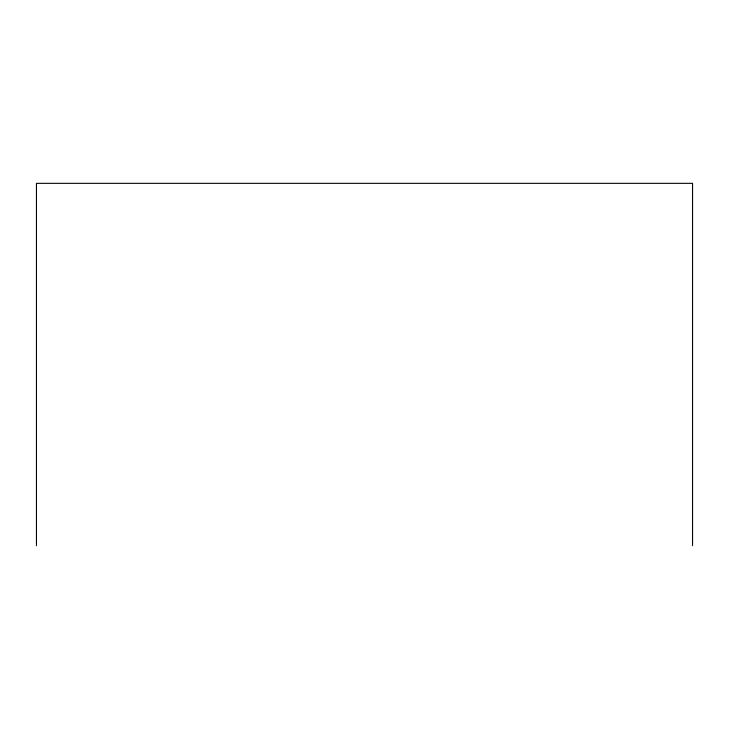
<?xml version="1.0" encoding="UTF-8"?>
<svg xmlns="http://www.w3.org/2000/svg" width="729" height="729" viewBox="0 0 729 729"><rect width="100%" height="100%" fill="white"/><g stroke="black" fill="none" stroke-linecap="round" stroke-linejoin="round"><path stroke-width="1.09" d="M692.55 545.656L692.55 183.343L36.45 183.343L36.45 545.656"/></g></svg>
